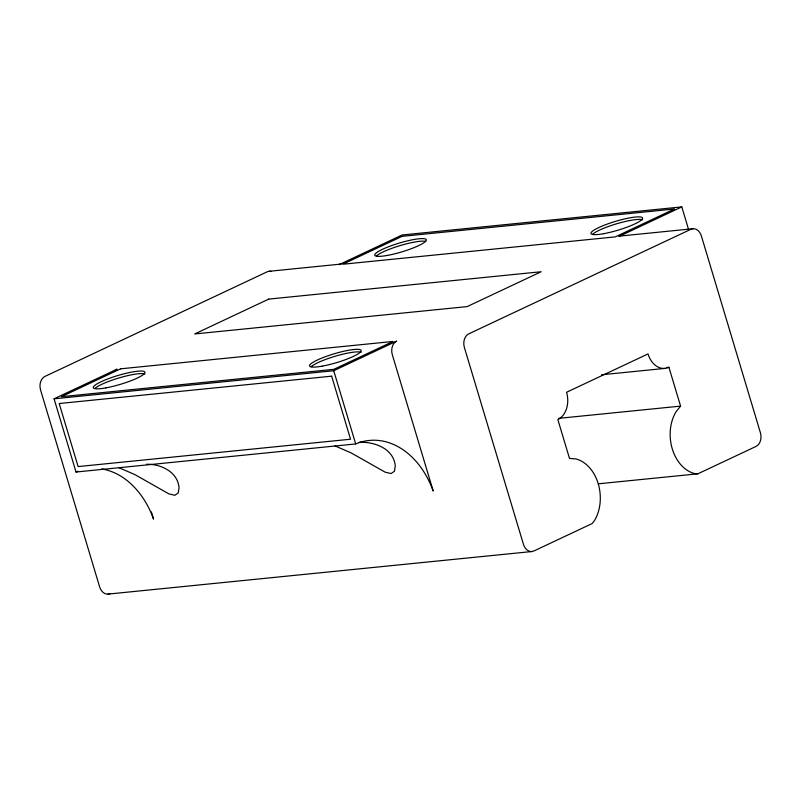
<?xml version="1.0" encoding="UTF-8"?>
<svg xmlns="http://www.w3.org/2000/svg" width="801" height="801" viewBox="0 0 801 801"><rect width="100%" height="100%" fill="white"/><g stroke="black" fill="none" stroke-linecap="round" stroke-linejoin="round"><path stroke-width="1.2" d="M680.58 406.117L675.974 411.884A37.717 27.915 84.3 0 0 694.467 473.541L697.831 473.822L756.054 446.417A10.773 7.98 84.3 0 0 760.409 432.76L701.376 235.975A10.773 7.98 84.3 0 0 690.913 229.286L468.745 333.857A10.773 7.98 84.3 0 0 464.39 347.514L523.433 544.3A10.773 7.98 84.3 0 0 533.887 550.988L592.109 523.584L594.492 520.59A37.717 27.915 84.3 0 0 575.999 458.943L569.491 458.392L557.846 419.584A21.547 15.95 84.3 0 0 566.557 392.27L648.019 353.932A21.547 15.95 84.3 0 0 668.935 367.299L680.58 406.117L558.788 418.342M54.067 398.808L333.727 370.723L396.675 341.096A10.773 7.98 84.3 0 0 392.32 354.743L433.201 491.023A83.564 61.867 84.3 0 0 355.694 443.944L76.035 472.029L54.067 398.808L117.016 369.181A10.773 7.98 84.3 0 0 115.204 370.422M688.52 229.336L681.791 206.898L618.843 236.525A10.773 7.98 84.3 0 1 620.865 235.975L692.935 228.736M681.791 206.898L402.132 234.983L339.183 264.61A10.773 7.98 84.3 0 1 341.206 264.06L269.136 271.299M666.452 367.549L668.935 367.299M601.511 374.778L664.89 368.41M598.407 483.804L697.831 473.822M108.065 594.102L531.864 551.539M359.248 442.302C374.447 441.561 393.862 448.61 395.273 466.092L394.452 471.218L391.068 473.571L385.121 472.149L351.168 452.915L335.008 445.907M146.503 464.25C160.821 463.879 177.822 471.879 179.054 487.809L178.222 492.935L174.848 495.288L168.891 493.867L134.948 474.633L118.778 467.624M333.727 370.723L355.694 443.944M151.399 511.939L153.552 519.108A83.564 61.867 84.3 0 0 101.627 468.915M95.009 388.405A26.934 4.586 -16.7 0 1 120.22 377.591A26.934 4.586 -16.7 0 1 144.911 374.027M311.239 366.688A26.934 4.586 -16.7 0 1 336.45 355.884A26.934 4.586 -16.7 0 1 361.141 352.31M376.42 255.95A26.934 4.586 -16.7 0 1 400.51 245.476A26.934 4.586 -16.7 0 1 425.681 241.361M592.65 234.232A26.934 4.586 -16.7 0 1 617.861 223.429A26.934 4.586 -16.7 0 1 642.552 219.854M271.219 271.469A10.773 7.98 84.3 0 0 267.113 271.849L44.946 376.42A10.773 7.98 84.3 0 0 40.591 390.077L99.624 586.863A10.773 7.98 84.3 0 0 110.087 593.551M76.035 472.029A83.564 61.867 84.3 0 1 78.077 471.218M120.621 368.82L61.377 396.705L333.817 369.341L393.071 341.456L120.621 368.82M268.735 299.103L194.673 333.957L467.123 306.603L541.176 271.739L268.735 299.103M402.032 236.365L342.788 264.25L615.238 236.886L674.482 209.001L402.032 236.365M331.644 376.17L59.194 403.524L78.118 466.582L350.558 439.218L331.644 376.17M322.112 366.167A26.934 4.586 -16.7 0 0 361.171 350.778A26.934 4.586 -16.7 0 0 322.723 357.717A26.934 4.586 -16.7 0 0 322.112 366.167M105.892 387.884A26.934 4.586 -16.7 0 0 144.941 372.495A26.934 4.586 -16.7 0 0 106.493 379.424A26.934 4.586 -16.7 0 0 105.892 387.884M603.533 233.712A26.934 4.586 -16.7 0 0 642.582 218.323A26.934 4.586 -16.7 0 0 604.134 225.261A26.934 4.586 -16.7 0 0 603.533 233.712M387.304 255.429A26.934 4.586 -16.7 0 0 426.352 240.04A26.934 4.586 -16.7 0 0 387.914 246.978A26.934 4.586 -16.7 0 0 387.304 255.429"/></g></svg>
